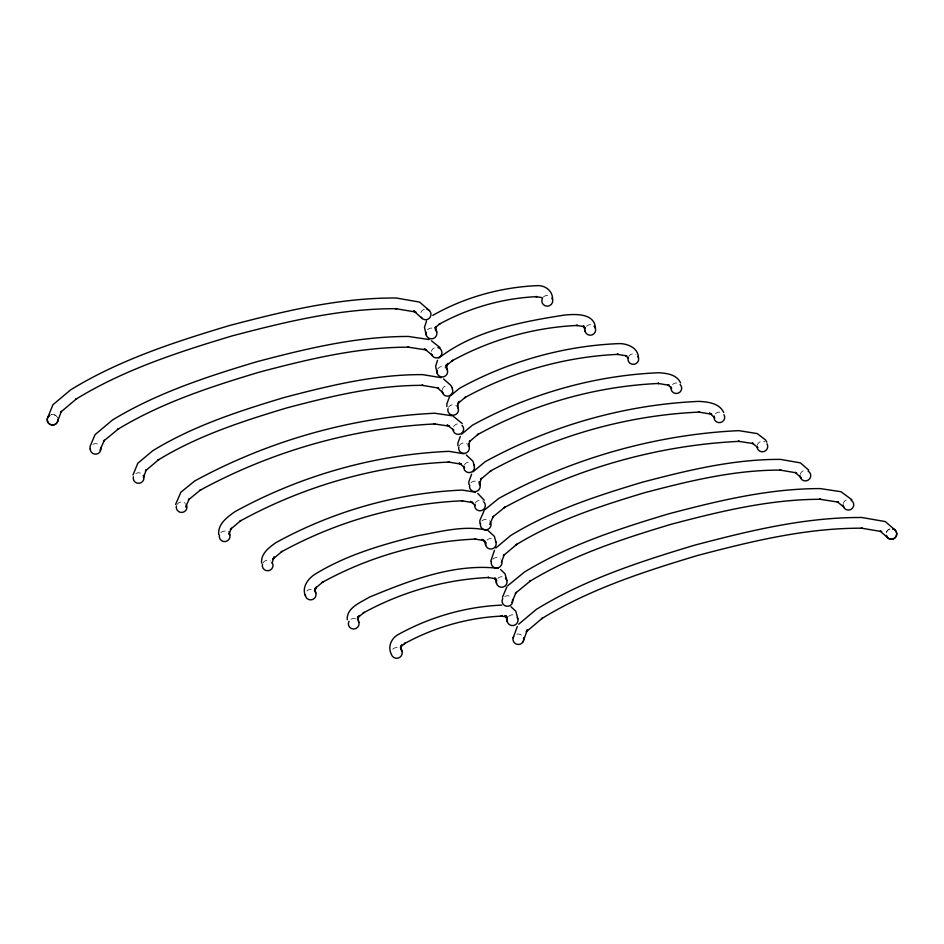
<?xml version="1.0" encoding="UTF-8"?>
<svg xmlns="http://www.w3.org/2000/svg" width="944" height="944" viewBox="0 0 944 944"><rect width="100%" height="100%" fill="white"/><g stroke="black" fill="none" stroke-linecap="round" stroke-linejoin="round"><path stroke-width="0.71" stroke-dasharray="4.72 3.54" d="M392.798 649.165A5.499 5.393 -13.3 0 1 399.418 648.186M508.627 616.479A5.499 5.393 -13.3 0 1 513.914 614.992M57.726 418.298A5.369 5.263 -13.3 0 0 51.118 414.687A5.298 5.145 20.3 0 1 55.153 415.254A5.393 5.239 20.3 0 1 57.124 417.189M350.967 619.252A5.369 5.263 -13.3 0 1 356.336 619.158M497.866 578.342A5.369 5.263 -13.3 0 1 504.332 577.386M306.847 590.968A5.369 5.263 -13.3 0 1 313.314 590.012M487.01 540.121A5.369 5.263 -13.3 0 1 493.476 539.166M262.987 562.931A5.369 5.263 -13.3 0 1 270.291 560.866M475.316 503.01A5.369 5.263 -13.3 0 1 482.632 500.945M220.813 532.676A5.369 5.263 -13.3 0 1 227.28 531.72M464.472 464.79A5.369 5.263 -13.3 0 1 470.478 462.23M176.953 504.639A5.369 5.263 -13.3 0 1 185.378 503.388M453.616 426.57A5.369 5.263 -13.3 0 1 459.622 424.009M135.877 473.522A5.369 5.263 -13.3 0 1 142.355 474.254M442.24 389.624A5.369 5.263 -13.3 0 1 447.385 385.624M92.854 444.388A5.369 5.263 -13.3 0 1 99.332 445.108M431.384 351.404A5.369 5.263 -13.3 0 1 436.529 347.404M424.293 309.396A5.298 5.157 -48.4 0 0 421.142 311.98A5.393 5.251 -48.4 0 0 420.635 313.278M586.472 326.282A5.369 5.263 -13.3 0 1 592.938 325.326M543.366 297.053A5.499 5.393 -13.3 0 1 549.974 296.074M886.239 532.687A5.369 5.263 -13.3 0 1 891.384 528.687A5.298 5.157 -48.4 0 0 886.853 531.472A5.393 5.251 -48.4 0 0 886.345 532.77M427.526 329.739A5.499 5.393 -13.3 0 1 432.812 328.252M437.627 369.151A5.369 5.263 -13.3 0 1 444.943 367.086M628.657 356.537A5.369 5.263 -13.3 0 1 635.961 354.472M459.339 445.592A5.369 5.263 -13.3 0 1 467.764 444.353M448.483 407.371A5.369 5.263 -13.3 0 1 455.787 405.318M672.517 384.574A5.369 5.263 -13.3 0 1 678.972 383.618M715.528 413.72A5.369 5.263 -13.3 0 1 720.697 412.257M471.032 482.714A5.369 5.263 -13.3 0 1 477.499 481.759M757.182 445.249A5.369 5.263 -13.3 0 1 765.018 441.91M516.84 634.179A5.298 5.145 20.3 0 1 520.864 634.746A5.393 5.239 20.3 0 1 522.834 636.681M481.888 520.935A5.369 5.263 -13.3 0 1 489.464 520.793M800.205 474.395A5.369 5.263 -13.3 0 1 805.35 470.395M492.733 559.155A5.369 5.263 -13.3 0 1 500.32 559.013M843.228 503.541A5.369 5.263 -13.3 0 1 848.361 499.541M504.698 596.514A5.369 5.263 -13.3 0 1 511.176 597.233"/><path stroke-width="1.42" d="M357.587 616.916L357.611 619.642L358.791 616.456M435.491 327.273L435.314 328.665L436.128 326.494M400.763 646.699L400.586 648.091L401.79 644.823L400.421 647.159L405.33 643.006L404.339 643.714C434.157 627.3 468.224 617.529 502.255 616.078L501.028 616.007L507.164 617.046M457.415 405.177L457.25 406.545L459.173 401.342L457.828 403.619L465.604 397.046L464.625 397.743C511.436 371.971 564.901 356.643 618.32 354.366L617.116 354.295L626.828 355.935L625.565 355.475M490.786 561.125L494.455 550.305M175.584 504.415L180.894 492.202L194.747 480.956C268.013 441.013 351.345 417.154 434.736 413.248L451.893 415.738M57.761 421.024L61.289 411.466M132.986 474.997L137.824 463.256L152.739 450.76C193.225 425.897 238.82 411.147 284.05 397.542C329.303 385.648 375.452 374.343 422.534 374.638L441.167 377.659M143.405 477.652L146.273 469.888M229.05 534.304L231.245 528.357M271.966 563.002L274.244 556.83L272.91 559.108L282.103 551.331L281.123 552.016C336.43 521.584 399.583 503.482 462.678 500.792M314.777 591.239L316.216 587.333M437.52 360.278L435.632 366.284L437.131 373.163M447.397 364.396L446.217 367.582L446.193 364.856L447.468 370.249M460.33 436.435L457.899 443.019L457.923 445.733M468.318 445.674L470.136 440.742L469.251 441.78L478.455 434.004L477.475 434.688C532.782 404.256 595.924 386.155 659.03 383.465L657.826 383.382L669.32 385.329L668.057 384.869M471.646 474.136L468.861 481.676L468.885 484.402M479.269 484.331L481.464 478.396M501.37 562.423L504.238 554.659M513.135 637.849L517.312 626.521M523.413 640.657L527.507 629.601L526.186 631.866L542.517 618.049L541.561 618.733C589.705 589.162 643.926 571.616 697.722 555.438C751.53 541.29 806.424 527.849 862.415 528.203M426.546 321.007L424.481 327.344L426.157 334.978M447.786 363.346L446.441 365.623L452.79 360.254L451.81 360.95C490.137 339.852 533.915 327.308 577.645 325.444L576.442 325.361L584.371 326.707L583.109 326.246M449.415 397.046L446.831 403.89L446.854 406.604M359.18 615.405L357.847 617.683L364.183 612.314L363.204 613.01C401.542 591.912 445.308 579.368 489.039 577.504L487.836 577.421L495.765 578.766L494.503 578.306M99.981 450.288L104.312 440.175L103.486 441.214L118.755 428.623L117.788 429.319C161.589 402.722 210.713 386.733 259.529 372.089C308.346 359.216 358.118 347.109 408.905 347.168L407.714 347.085L426.641 350.023L424.304 348.784L432.553 355.322M502.456 597.21L506.94 586.743M511.813 602.425L516.156 592.301L515.33 593.339L530.587 580.761L529.619 581.445C573.433 554.848 622.556 538.871 671.373 524.215C720.189 511.353 769.962 499.246 820.749 499.293L819.557 499.223L838.484 502.161L837.234 501.701M185.638 506.999L189.284 498.81L188.458 499.848L200.871 489.676L199.904 490.361C271.754 451.197 353.481 427.785 435.267 423.95L434.075 423.88L449.438 426.204L447.102 424.965L453.887 430.181M484.166 510.645L479.847 520.451L479.871 523.177M489.735 524.392L493.37 516.203L492.556 517.241L504.969 507.081L504.002 507.766C575.852 468.59 657.567 445.19 739.353 441.355L738.161 441.273L753.536 443.609L752.285 443.149M61.289 411.336L60.475 412.375L76.806 398.545L75.85 399.241C123.994 369.67 178.215 352.112 232.012 335.934C285.82 321.786 340.701 308.346 396.704 308.7L395.501 308.617L415.926 312.075L413.602 310.824L422.074 318.34M146.237 469.829L145.411 470.879L158.887 459.468L157.919 460.153C197.709 435.727 242.502 421.225 286.952 407.855C331.427 396.161 376.774 385.058 423.042 385.353L421.838 385.27L438.689 388.114L437.426 387.665M231.174 528.404L230.348 529.442L240.968 520.451L240 521.147C303.779 486.03 376.621 465.168 449.403 462.053L448.199 461.982L461.486 464.224L459.138 462.985L464.601 467.835M435.998 326.659L435.16 327.733L440.057 323.58L439.066 324.288C468.897 307.874 502.951 298.103 536.994 296.652L535.755 296.581L541.891 297.62M316.181 587.274L315.355 588.313L323.119 581.74L322.152 582.436C368.962 556.665 422.428 541.349 475.847 539.059L474.643 538.989L484.355 540.629L482.006 539.39L485.995 542.93M481.393 478.431L480.567 479.481L491.199 470.49L490.219 471.186C554.01 436.069 626.851 415.195 699.622 412.091M504.202 554.6L503.376 555.638L516.864 544.228L515.884 544.924C555.674 520.486 600.478 505.984 644.929 492.615C689.391 480.933 734.739 469.829 781.007 470.112L779.803 470.041L796.653 472.885L795.391 472.425M438.854 358C474.36 330.671 521.112 321.857 564.453 315.072C575.333 313.998 594.85 312.971 595.463 328.488M450.241 395.996L459.445 388.35C507.683 361.788 562.777 346.011 617.813 343.663C626.556 343.061 638.144 347.416 638.486 357.634M461.663 434.157L472.295 425.296C529.018 394.073 593.8 375.511 658.523 372.75C666.712 373.175 676.706 374.426 680.589 382.898M472.979 471.858L485.039 461.793C550.246 425.897 624.716 404.551 699.126 401.377C708.201 401.967 719.304 403.064 723.718 412.493M495.789 548.016L510.704 535.531C551.19 510.669 596.785 495.907 642.014 482.301C687.267 470.407 733.417 459.103 780.499 459.398L800.394 462.879L808.737 470.1M518.634 624.244L536.404 609.34C585.245 579.345 640.244 561.538 694.819 545.125C749.406 530.776 805.09 517.135 861.884 517.501L885.33 521.584L895.089 530.068M507.754 585.705L524.463 572.04C568.961 545.018 618.875 528.782 668.458 513.902C718.054 500.827 768.628 488.532 820.23 488.591L840.939 491.694L851.866 499.742M484.992 509.607L498.845 498.361C572.111 458.418 655.431 434.547 738.833 430.641L757.23 433.591L765.454 439.857L766.87 442.193M432.765 315.379C464.129 297.49 500.426 287.342 536.475 285.69C544.653 284.817 552.854 290.599 552.57 299.307M501.736 605.116C466.041 606.638 430.322 616.88 399.029 634.097C391.489 637.696 387.347 646.675 391.43 654.404A5.499 5.393 -13.3 0 0 399.513 657.531A5.499 5.393 -13.3 0 0 400.563 649.024M429.095 339.557L408.386 336.453C356.785 336.406 306.222 348.702 256.626 361.776C207.031 376.656 157.129 392.893 112.619 419.915L95.096 434.618L90.081 446.347L90.117 449.073M698.418 412.021L711.705 414.263L709.357 413.024L714.82 417.873M463.964 453.769L448.896 451.35C374.497 454.524 300.027 475.859 234.82 511.754C227.351 517.111 217.828 523.826 218.666 534.363M861.211 528.121L881.637 531.566L880.386 531.106M475.446 492.202L462.171 490.078C397.448 492.839 332.677 511.4 275.955 542.623C269.17 547.367 260.709 553.621 261.582 563.061M461.474 500.709L472.968 502.656L470.619 501.417L475.351 505.606M486.833 530.174C463.917 525.053 440.4 531.743 417.862 535.72C383.063 544.381 347.923 554.458 316.972 573.043C309.077 577.268 301.16 586.684 305.514 596.077M498.243 568.3C453.911 563.238 409.625 580.572 369.281 597.198C360.891 602.473 346.519 607.476 347.227 619.701M488.083 530.622L494.337 536.286L496.013 542.328M510.987 606.803L515.802 611.205L517.843 618.733M505.866 616.574L504.757 615.771L507.258 617.99L505.819 615.606L507.258 621.718M453.144 416.186L462.23 423.526M752.333 443.243L757.985 447.586M837.175 501.736L844.396 507.459M431.443 340.796L440.034 347.604M880.351 531.26L887.679 537.75M795.296 472.531L801.255 477.806M667.915 384.928L671.703 388.279M625.471 355.581L628.468 358.224M583.109 326.423L585.268 328.347L583.864 326.01L585.138 331.403M429.378 310.576L419.608 302.092L396.173 297.997C339.368 297.643 283.696 311.272 229.109 325.633C174.534 342.047 119.534 359.841 70.682 389.837L52.923 404.74L47.424 418.345A5.393 5.239 20.3 0 0 49.973 424.257A5.298 5.145 20.3 0 0 57.195 422.416A5.393 5.239 20.3 0 0 57.867 419.809M443.515 378.898L450.772 385.329L452.176 387.665M437.332 387.76L443.291 393.034M466.312 455.008L472.944 461.191L474.301 465.888M477.794 493.441L484.237 500.237M500.591 569.539L505.005 573.763L506.869 580.548M494.503 578.483L496.662 580.407M495.801 579.333L495.258 578.07L496.532 583.463M480.024 484.909L479.245 481.617L479.446 482.974M468.59 444.199L469.18 446.689M457.498 404.988L458.324 408.469M435.585 327.108L436.742 331.993M484.579 540.593L485.676 545.243M400.846 646.534L402.002 651.419M357.906 618.261L358.862 622.308M315.839 593.162L314.741 588.513L314.942 589.882M229.026 531.578L229.805 534.87M517.277 617.447A5.499 5.393 -13.3 0 1 513.324 625.565A5.499 5.393 -13.3 0 1 507.235 618.922M57.926 419.655A5.369 5.263 -13.3 0 1 49.926 424.375A5.369 5.263 -13.3 0 1 49.831 415.242A5.298 5.145 20.3 0 0 47.932 417.095M358.319 621.046A5.369 5.263 -13.3 0 1 353.752 629.034A5.369 5.263 -13.3 0 1 349.032 621.211M505.453 578.212A5.369 5.263 -13.3 0 1 503.14 587.074A5.369 5.263 -13.3 0 1 496.509 580.737M314.435 590.826A5.369 5.263 -13.3 0 1 312.783 599.452A5.369 5.263 -13.3 0 1 305.313 594.72M495.458 541.065A5.369 5.263 -13.3 0 1 491.6 548.995A5.369 5.263 -13.3 0 1 485.653 542.517M272.273 562.754A5.369 5.263 -13.3 0 1 268.415 570.695A5.369 5.263 -13.3 0 1 262.467 564.205M483.741 501.771A5.369 5.263 -13.3 0 1 481.428 510.633A5.369 5.263 -13.3 0 1 474.797 504.297M229.262 533.608A5.369 5.263 -13.3 0 1 225.392 541.549A5.369 5.263 -13.3 0 1 219.445 535.059M473.758 464.625A5.369 5.263 -13.3 0 1 469.888 472.555A5.369 5.263 -13.3 0 1 463.941 466.076M186.239 504.474A5.369 5.263 -13.3 0 1 182.369 512.403A5.369 5.263 -13.3 0 1 176.422 505.913M462.041 425.319A5.369 5.263 -13.3 0 1 460.389 433.957A5.369 5.263 -13.3 0 1 452.919 429.213M143.217 475.328A5.369 5.263 -13.3 0 1 139.358 483.257A5.369 5.263 -13.3 0 1 133.411 476.767M452.046 388.185A5.369 5.263 -13.3 0 1 448.872 395.973A5.369 5.263 -13.3 0 1 442.075 390.993M100.748 447.444A5.369 5.263 -13.3 0 1 96.335 454.111A5.369 5.263 -13.3 0 1 90.223 449.002M437.922 347.557A5.369 5.263 -13.3 0 1 440.411 356.336A5.369 5.263 -13.3 0 1 431.408 354.142M421.225 317.278A5.393 5.251 -48.4 0 0 423.172 319.143A5.298 5.157 -48.4 0 0 430.311 316.936A5.393 5.251 -48.4 0 0 428.281 309.774A5.298 5.157 -48.4 0 0 427.007 309.29M594.059 326.152A5.369 5.263 -13.3 0 1 592.407 334.778A5.369 5.263 -13.3 0 1 584.938 330.046M552.004 298.021A5.499 5.393 -13.3 0 1 547.331 306.198A5.499 5.393 -13.3 0 1 542.505 298.186M892.776 528.841A5.369 5.263 -13.3 0 1 895.266 537.62A5.369 5.263 -13.3 0 1 886.274 535.413M435.29 329.598A5.499 5.393 -13.3 0 1 432.918 338.672A5.499 5.393 -13.3 0 1 426.133 332.182M446.052 367.912A5.369 5.263 -13.3 0 1 443.739 376.774A5.369 5.263 -13.3 0 1 437.107 370.437M637.943 356.372A5.369 5.263 -13.3 0 1 634.073 364.301A5.369 5.263 -13.3 0 1 628.126 357.823M468.625 445.426A5.369 5.263 -13.3 0 1 464.767 453.368A5.369 5.263 -13.3 0 1 458.819 446.878M457.769 407.206A5.369 5.263 -13.3 0 1 453.911 415.136A5.369 5.263 -13.3 0 1 447.963 408.658M680.093 384.432A5.369 5.263 -13.3 0 1 677.78 393.306A5.369 5.263 -13.3 0 1 671.149 386.957M723.977 414.664A5.369 5.263 -13.3 0 1 720.107 422.593A5.369 5.263 -13.3 0 1 714.171 416.103M479.481 483.647A5.369 5.263 -13.3 0 1 475.611 491.588A5.369 5.263 -13.3 0 1 469.664 485.098M767 443.798A5.369 5.263 -13.3 0 1 763.814 451.586A5.369 5.263 -13.3 0 1 757.017 446.618M522.905 641.92A5.298 5.145 20.3 0 1 515.684 643.761A5.393 5.239 20.3 0 1 513.642 636.586M523.519 637.908A5.393 5.239 20.3 0 1 523.047 641.873M490.337 521.867A5.369 5.263 -13.3 0 1 486.467 529.808A5.369 5.263 -13.3 0 1 480.52 523.318M808.029 471.056A5.369 5.263 -13.3 0 1 808.123 480.189A5.369 5.263 -13.3 0 1 800.04 475.764M501.736 561.35A5.369 5.263 -13.3 0 1 496.615 568.087A5.369 5.263 -13.3 0 1 491.376 561.538M851.051 500.202A5.369 5.263 -13.3 0 1 851.146 509.323A5.369 5.263 -13.3 0 1 843.051 504.91M512.592 599.57A5.369 5.263 -13.3 0 1 506.775 606.272A5.369 5.263 -13.3 0 1 502.751 598.484M886.392 535.519A5.393 5.251 -48.4 0 0 888.882 538.646A5.298 5.157 -48.4 0 0 896.021 536.428A5.393 5.251 -48.4 0 0 893.992 529.265A5.298 5.157 -48.4 0 0 892.717 528.782"/></g></svg>
